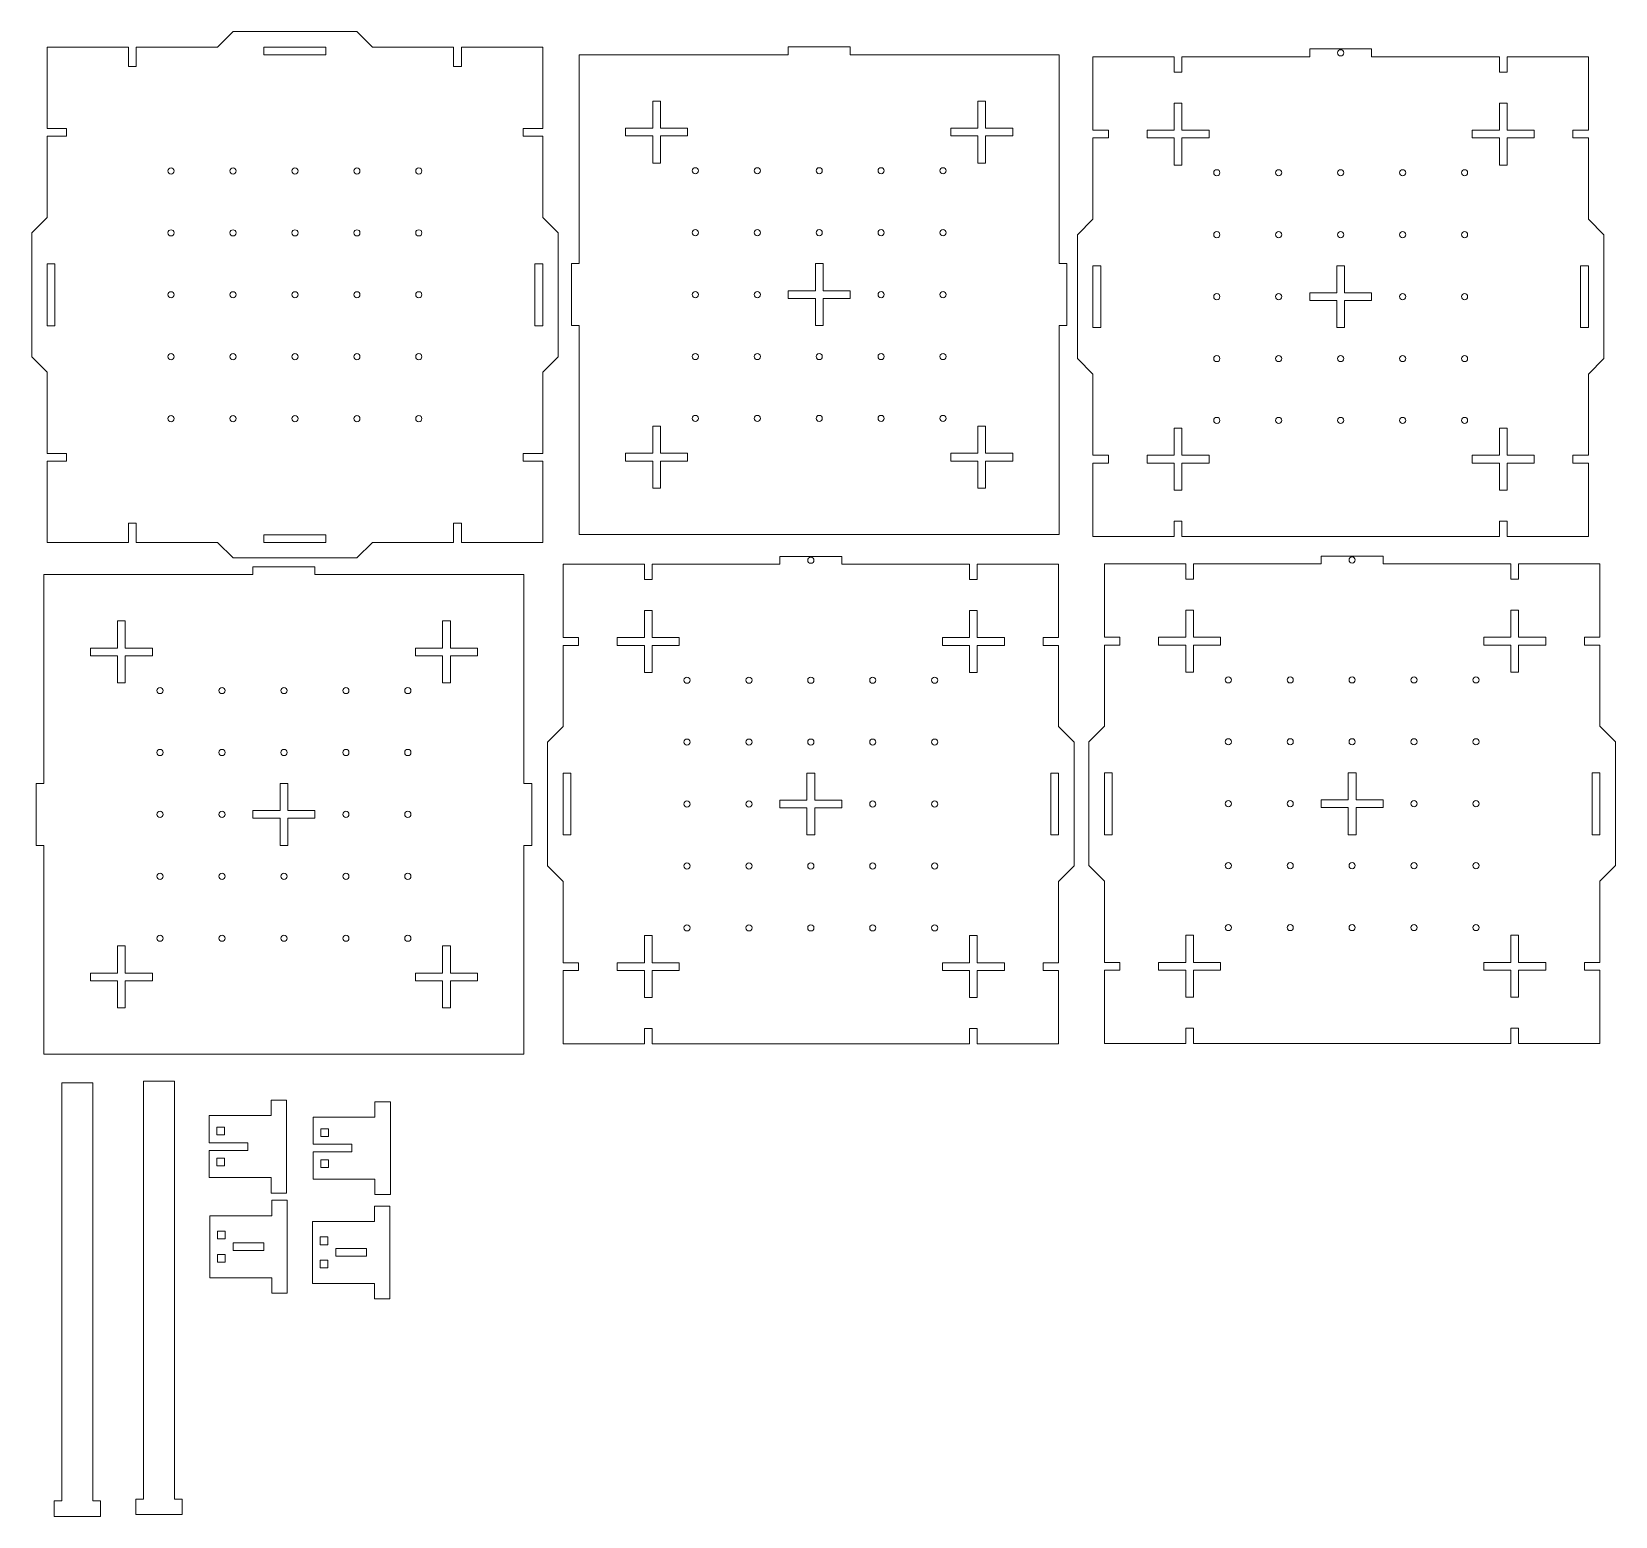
# Model space of a CAD drawing. Header units: millimetres. Extents: x 25 to 1047, y 229 to 1188.
import ezdxf

# ---------------------------------------------------------------- set-up
doc = ezdxf.new("R2010")
doc.units = ezdxf.units.MM
doc.layers.add('VISIBLE', color=7, linetype='Continuous', lineweight=0)

msp = doc.modelspace()

# ---------------------------------------------------------------- linework, layer by layer
at = {"layer": 'VISIBLE'}
for p, q in [((144.7, 1177.7), (154.7, 1187.7)), ((154.7, 1187.7), (234.7, 1187.7)), ((234.7, 1187.7), (244.7, 1177.7)), ((34.7, 1177.7), (87.2, 1177.7)), ((34.7, 1125.2), (34.7, 1177.7)), ((87.2, 1165.1), (87.2, 1177.7)), ((92.2, 1177.7), (92.2, 1165.1)), ((92.2, 1177.7), (144.7, 1177.7)), ((174.7, 1172.7), (174.7, 1177.7)), ((214.7, 1177.7), (174.7, 1177.7)), ((214.7, 1177.7), (214.7, 1172.7)), ((244.7, 1177.7), (297.2, 1177.7)), ((297.2, 1165.1), (297.2, 1177.7)), ((302.2, 1177.7), (354.7, 1177.7)), ((302.2, 1177.7), (302.2, 1165.1)), ((354.7, 1177.7), (354.7, 1125.2)), ((513.3, 1177.8), (553.3, 1177.8)), ((513.3, 1172.8), (513.3, 1177.8)), ((553.3, 1177.8), (553.3, 1172.8)), ((850.1, 1171.5), (850.1, 1176.5)), ((850.1, 1176.5), (890.1, 1176.5)), ((890.1, 1176.5), (890.1, 1171.5)), ((214.7, 1172.7), (174.7, 1172.7)), ((378.3, 1037.8), (378.3, 1172.8)), ((378.3, 1172.8), (513.3, 1172.8)), ((553.3, 1172.8), (688.3, 1172.8)), ((688.3, 1172.8), (688.3, 1037.8)), ((710.1, 1171.5), (762.6, 1171.5)), ((710.1, 1124), (710.1, 1171.5)), ((762.6, 1161.5), (762.6, 1171.5)), ((767.6, 1171.5), (767.6, 1161.5)), ((767.6, 1171.5), (850.1, 1171.5)), ((890.1, 1171.5), (972.6, 1171.5)), ((972.6, 1161.5), (972.6, 1171.5)), ((977.6, 1171.5), (977.6, 1161.5)), ((977.6, 1171.5), (1030.1, 1171.5)), ((1030.1, 1171.5), (1030.1, 1124)), ((92.2, 1165.1), (87.2, 1165.1)), ((302.2, 1165.1), (297.2, 1165.1)), ((767.6, 1161.5), (762.6, 1161.5)), ((977.6, 1161.5), (972.6, 1161.5)), ((425.8, 1142.8), (430.8, 1142.8)), ((425.8, 1125.3), (425.8, 1142.8)), ((430.8, 1142.8), (430.8, 1125.3)), ((635.8, 1142.8), (640.8, 1142.8)), ((635.8, 1125.3), (635.8, 1142.8)), ((640.8, 1142.8), (640.8, 1125.3)), ((762.6, 1124), (762.6, 1141.5)), ((762.6, 1141.5), (767.6, 1141.5)), ((767.6, 1141.5), (767.6, 1124)), ((972.6, 1124), (972.6, 1141.5)), ((972.6, 1141.5), (977.6, 1141.5)), ((977.6, 1141.5), (977.6, 1124)), ((34.7, 1125.2), (47.2, 1125.2)), ((47.2, 1125.2), (47.2, 1120.2)), ((342.1, 1120.2), (342.1, 1125.2)), ((342.1, 1125.2), (354.7, 1125.2)), ((408.3, 1125.3), (425.8, 1125.3)), ((408.3, 1120.3), (408.3, 1125.3)), ((430.8, 1125.3), (448.3, 1125.3)), ((448.3, 1125.3), (448.3, 1120.3)), ((618.3, 1125.3), (635.8, 1125.3)), ((618.3, 1120.3), (618.3, 1125.3)), ((640.8, 1125.3), (658.3, 1125.3)), ((658.3, 1125.3), (658.3, 1120.3)), ((47.2, 1120.2), (34.7, 1120.2)), ((34.7, 1067.7), (34.7, 1120.2)), ((354.7, 1120.2), (342.1, 1120.2)), ((354.7, 1120.2), (354.7, 1067.7)), ((425.8, 1120.3), (408.3, 1120.3)), ((425.8, 1102.8), (425.8, 1120.3)), ((448.3, 1120.3), (430.8, 1120.3)), ((430.8, 1120.3), (430.8, 1102.8)), ((635.8, 1120.3), (618.3, 1120.3)), ((635.8, 1102.8), (635.8, 1120.3)), ((658.3, 1120.3), (640.8, 1120.3)), ((640.8, 1120.3), (640.8, 1102.8)), ((710.1, 1124), (720.1, 1124)), ((710.1, 1066.5), (710.1, 1119)), ((720.1, 1119), (710.1, 1119)), ((720.1, 1124), (720.1, 1119)), ((745.1, 1124), (762.6, 1124)), ((745.1, 1119), (745.1, 1124)), ((762.6, 1119), (745.1, 1119)), ((762.6, 1101.5), (762.6, 1119)), ((767.6, 1124), (785.1, 1124)), ((767.6, 1119), (767.6, 1101.5)), ((785.1, 1119), (767.6, 1119)), ((785.1, 1124), (785.1, 1119)), ((955.1, 1124), (972.6, 1124)), ((955.1, 1119), (955.1, 1124)), ((972.6, 1119), (955.1, 1119)), ((972.6, 1101.5), (972.6, 1119)), ((977.6, 1124), (995.1, 1124)), ((995.1, 1119), (977.6, 1119)), ((977.6, 1119), (977.6, 1101.5)), ((995.1, 1124), (995.1, 1119)), ((1020.1, 1124), (1030.1, 1124)), ((1020.1, 1119), (1020.1, 1124)), ((1030.1, 1119), (1020.1, 1119)), ((1030.1, 1119), (1030.1, 1066.5)), ((430.8, 1102.8), (425.8, 1102.8)), ((640.8, 1102.8), (635.8, 1102.8)), ((767.6, 1101.5), (762.6, 1101.5)), ((977.6, 1101.5), (972.6, 1101.5)), ((24.7, 1057.7), (34.7, 1067.7)), ((354.7, 1067.7), (364.7, 1057.7)), ((700.1, 1056.5), (710.1, 1066.5)), ((1030.1, 1066.5), (1040.1, 1056.5)), ((24.7, 977.7), (24.7, 1057.7)), ((364.7, 977.7), (364.7, 1057.7)), ((700.1, 1056.5), (700.1, 976.5)), ((1040.1, 1056.5), (1040.1, 976.5)), ((34.7, 1037.7), (39.7, 1037.7)), ((34.7, 1037.7), (34.7, 997.7)), ((39.7, 1037.7), (39.7, 997.7)), ((349.7, 997.7), (349.7, 1037.7)), ((349.7, 1037.7), (354.7, 1037.7)), ((354.7, 1037.7), (354.7, 997.7)), ((373.3, 1037.8), (378.3, 1037.8)), ((373.3, 997.8), (373.3, 1037.8)), ((530.8, 1037.8), (535.8, 1037.8)), ((530.8, 1020.3), (530.8, 1037.8)), ((535.8, 1037.8), (535.8, 1020.3)), ((688.3, 1037.8), (693.3, 1037.8)), ((693.3, 1037.8), (693.3, 997.8)), ((710.1, 1036.5), (715.1, 1036.5)), ((710.1, 996.5), (710.1, 1036.5)), ((715.1, 1036.5), (715.1, 996.5)), ((867.6, 1036.5), (872.6, 1036.5)), ((867.6, 1019), (867.6, 1036.5)), ((872.6, 1036.5), (872.6, 1019)), ((1025.1, 996.5), (1025.1, 1036.5)), ((1025.1, 1036.5), (1030.1, 1036.5)), ((1030.1, 996.5), (1030.1, 1036.5)), ((513.3, 1015.3), (513.3, 1020.3)), ((513.3, 1020.3), (530.8, 1020.3)), ((530.8, 1015.3), (513.3, 1015.3)), ((530.8, 997.8), (530.8, 1015.3)), ((535.8, 1020.3), (553.3, 1020.3)), ((553.3, 1015.3), (535.8, 1015.3)), ((535.8, 1015.3), (535.8, 997.8)), ((553.3, 1020.3), (553.3, 1015.3)), ((850.1, 1019), (867.6, 1019)), ((850.1, 1014), (850.1, 1019)), ((867.6, 1014), (850.1, 1014)), ((867.6, 996.5), (867.6, 1014)), ((872.6, 1019), (890.1, 1019)), ((872.6, 1014), (872.6, 996.5)), ((890.1, 1014), (872.6, 1014)), ((890.1, 1019), (890.1, 1014)), ((39.7, 997.7), (34.7, 997.7)), ((354.7, 997.7), (349.7, 997.7)), ((378.3, 997.8), (373.3, 997.8)), ((378.3, 862.8), (378.3, 997.8)), ((535.8, 997.8), (530.8, 997.8)), ((688.3, 997.8), (688.3, 862.8)), ((693.3, 997.8), (688.3, 997.8)), ((715.1, 996.5), (710.1, 996.5)), ((872.6, 996.5), (867.6, 996.5)), ((1030.1, 996.5), (1025.1, 996.5)), ((34.7, 967.7), (24.7, 977.7)), ((364.7, 977.7), (354.7, 967.7)), ((710.1, 966.5), (700.1, 976.5)), ((1040.1, 976.5), (1030.1, 966.5)), ((34.7, 915.2), (34.7, 967.7)), ((354.7, 967.7), (354.7, 915.2)), ((710.1, 914), (710.1, 966.5)), ((1030.1, 966.5), (1030.1, 914)), ((425.8, 932.8), (430.8, 932.8)), ((425.8, 915.3), (425.8, 932.8)), ((430.8, 932.8), (430.8, 915.3)), ((635.8, 932.8), (640.8, 932.8)), ((635.8, 915.3), (635.8, 932.8)), ((640.8, 932.8), (640.8, 915.3)), ((762.6, 914), (762.6, 931.5)), ((762.6, 931.5), (767.6, 931.5)), ((767.6, 931.5), (767.6, 914)), ((972.6, 931.5), (977.6, 931.5)), ((972.6, 914), (972.6, 931.5)), ((977.6, 931.5), (977.6, 914)), ((34.7, 915.2), (47.2, 915.2)), ((47.2, 915.2), (47.2, 910.2)), ((342.1, 910.2), (342.1, 915.2)), ((342.1, 915.2), (354.7, 915.2)), ((408.3, 915.3), (425.8, 915.3)), ((408.3, 910.3), (408.3, 915.3)), ((430.8, 915.3), (448.3, 915.3)), ((448.3, 915.3), (448.3, 910.3)), ((618.3, 910.3), (618.3, 915.3)), ((618.3, 915.3), (635.8, 915.3)), ((640.8, 915.3), (658.3, 915.3)), ((658.3, 915.3), (658.3, 910.3)), ((710.1, 914), (720.1, 914)), ((720.1, 914), (720.1, 909)), ((745.1, 909), (745.1, 914)), ((745.1, 914), (762.6, 914)), ((767.6, 914), (785.1, 914)), ((785.1, 914), (785.1, 909)), ((955.1, 914), (972.6, 914)), ((955.1, 909), (955.1, 914)), ((977.6, 914), (995.1, 914)), ((995.1, 914), (995.1, 909)), ((1020.1, 909), (1020.1, 914)), ((1020.1, 914), (1030.1, 914)), ((47.2, 910.2), (34.7, 910.2)), ((34.7, 857.7), (34.7, 910.2)), ((354.7, 910.2), (342.1, 910.2)), ((354.7, 910.2), (354.7, 857.7)), ((425.8, 910.3), (408.3, 910.3)), ((425.8, 892.8), (425.8, 910.3)), ((448.3, 910.3), (430.8, 910.3)), ((430.8, 910.3), (430.8, 892.8)), ((635.8, 910.3), (618.3, 910.3)), ((635.8, 892.8), (635.8, 910.3)), ((640.8, 910.3), (640.8, 892.8)), ((658.3, 910.3), (640.8, 910.3)), ((710.1, 861.5), (710.1, 909)), ((720.1, 909), (710.1, 909)), ((762.6, 909), (745.1, 909)), ((762.6, 891.5), (762.6, 909)), ((767.6, 909), (767.6, 891.5)), ((785.1, 909), (767.6, 909)), ((972.6, 909), (955.1, 909)), ((972.6, 891.5), (972.6, 909)), ((977.6, 909), (977.6, 891.5)), ((995.1, 909), (977.6, 909)), ((1030.1, 909), (1020.1, 909)), ((1030.1, 909), (1030.1, 861.5)), ((430.8, 892.8), (425.8, 892.8)), ((640.8, 892.8), (635.8, 892.8)), ((767.6, 891.5), (762.6, 891.5)), ((977.6, 891.5), (972.6, 891.5)), ((87.2, 870.2), (92.2, 870.2)), ((87.2, 857.7), (87.2, 870.2)), ((92.2, 870.2), (92.2, 857.7)), ((297.2, 870.2), (302.2, 870.2)), ((297.2, 857.7), (297.2, 870.2)), ((302.2, 870.2), (302.2, 857.7)), ((762.6, 861.5), (762.6, 871.5)), ((762.6, 871.5), (767.6, 871.5)), ((767.6, 871.5), (767.6, 861.5)), ((972.6, 871.5), (977.6, 871.5)), ((972.6, 861.5), (972.6, 871.5)), ((977.6, 871.5), (977.6, 861.5)), ((174.7, 862.7), (214.7, 862.7)), ((174.7, 857.7), (174.7, 862.7)), ((214.7, 862.7), (214.7, 857.7)), ((688.3, 862.8), (378.3, 862.8)), ((762.6, 861.5), (710.1, 861.5)), ((972.6, 861.5), (767.6, 861.5)), ((1030.1, 861.5), (977.6, 861.5)), ((87.2, 857.7), (34.7, 857.7)), ((144.7, 857.7), (92.2, 857.7)), ((154.7, 847.7), (144.7, 857.7)), ((214.7, 857.7), (174.7, 857.7)), ((244.7, 857.7), (234.7, 847.7)), ((297.2, 857.7), (244.7, 857.7)), ((354.7, 857.7), (302.2, 857.7)), ((154.7, 847.7), (234.7, 847.7)), ((167.6, 842), (207.6, 842)), ((167.6, 837), (167.6, 842)), ((207.6, 842), (207.6, 837)), ((367.9, 843.7), (420.4, 843.7)), ((367.9, 796.2), (367.9, 843.7)), ((420.4, 833.7), (420.4, 843.7)), ((425.4, 843.7), (425.4, 833.7)), ((425.4, 843.7), (507.9, 843.7)), ((507.9, 843.7), (507.9, 848.7)), ((507.9, 848.7), (547.9, 848.7)), ((547.9, 848.7), (547.9, 843.7)), ((547.9, 843.7), (630.4, 843.7)), ((630.4, 833.7), (630.4, 843.7)), ((635.4, 843.7), (635.4, 833.7)), ((635.4, 843.7), (687.9, 843.7)), ((687.9, 843.7), (687.9, 796.2)), ((717.5, 843.9), (770, 843.9)), ((717.5, 796.4), (717.5, 843.9)), ((770, 833.9), (770, 843.9)), ((775, 843.9), (775, 833.9)), ((775, 843.9), (857.5, 843.9)), ((857.5, 843.9), (857.5, 848.9)), ((857.5, 848.9), (897.5, 848.9)), ((897.5, 848.9), (897.5, 843.9)), ((897.5, 843.9), (980, 843.9)), ((980, 833.9), (980, 843.9)), ((985, 843.9), (985, 833.9)), ((985, 843.9), (1037.5, 843.9)), ((1037.5, 843.9), (1037.5, 796.4)), ((32.6, 702), (32.6, 837)), ((32.6, 837), (167.6, 837)), ((207.6, 837), (342.6, 837)), ((342.6, 837), (342.6, 702)), ((425.4, 833.7), (420.4, 833.7)), ((635.4, 833.7), (630.4, 833.7)), ((775, 833.9), (770, 833.9)), ((985, 833.9), (980, 833.9)), ((420.4, 796.2), (420.4, 813.7)), ((420.4, 813.7), (425.4, 813.7)), ((425.4, 813.7), (425.4, 796.2)), ((630.4, 796.2), (630.4, 813.7)), ((630.4, 813.7), (635.4, 813.7)), ((635.4, 813.7), (635.4, 796.2)), ((770, 796.4), (770, 813.9)), ((770, 813.9), (775, 813.9)), ((775, 813.9), (775, 796.4)), ((980, 796.4), (980, 813.9)), ((980, 813.9), (985, 813.9)), ((985, 813.9), (985, 796.4)), ((80.1, 807), (85.1, 807)), ((80.1, 789.5), (80.1, 807)), ((85.1, 807), (85.1, 789.5)), ((290.1, 807), (295.1, 807)), ((290.1, 789.5), (290.1, 807)), ((295.1, 807), (295.1, 789.5)), ((62.6, 789.5), (80.1, 789.5)), ((62.6, 784.5), (62.6, 789.5)), ((85.1, 789.5), (102.6, 789.5)), ((102.6, 789.5), (102.6, 784.5)), ((272.6, 789.5), (290.1, 789.5)), ((272.6, 784.5), (272.6, 789.5)), ((295.1, 789.5), (312.6, 789.5)), ((312.6, 789.5), (312.6, 784.5)), ((367.9, 796.2), (377.9, 796.2)), ((367.9, 738.7), (367.9, 791.2)), ((377.9, 791.2), (367.9, 791.2)), ((377.9, 796.2), (377.9, 791.2)), ((402.9, 796.2), (420.4, 796.2)), ((402.9, 791.2), (402.9, 796.2)), ((420.4, 791.2), (402.9, 791.2)), ((420.4, 773.7), (420.4, 791.2)), ((425.4, 796.2), (442.9, 796.2)), ((425.4, 791.2), (425.4, 773.7)), ((442.9, 791.2), (425.4, 791.2)), ((442.9, 796.2), (442.9, 791.2)), ((612.9, 796.2), (630.4, 796.2)), ((612.9, 791.2), (612.9, 796.2)), ((630.4, 791.2), (612.9, 791.2)), ((630.4, 773.7), (630.4, 791.2)), ((635.4, 796.2), (652.9, 796.2)), ((652.9, 791.2), (635.4, 791.2)), ((635.4, 791.2), (635.4, 773.7)), ((652.9, 796.2), (652.9, 791.2)), ((677.9, 796.2), (687.9, 796.2)), ((677.9, 791.2), (677.9, 796.2)), ((687.9, 791.2), (677.9, 791.2)), ((687.9, 791.2), (687.9, 738.7)), ((717.5, 796.4), (727.5, 796.4)), ((717.5, 738.9), (717.5, 791.4)), ((727.5, 791.4), (717.5, 791.4)), ((727.5, 796.4), (727.5, 791.4)), ((752.5, 796.4), (770, 796.4)), ((752.5, 791.4), (752.5, 796.4)), ((770, 791.4), (752.5, 791.4)), ((770, 773.9), (770, 791.4)), ((775, 796.4), (792.5, 796.4)), ((775, 791.4), (775, 773.9)), ((792.5, 791.4), (775, 791.4)), ((792.5, 796.4), (792.5, 791.4)), ((962.5, 796.4), (980, 796.4)), ((962.5, 791.4), (962.5, 796.4)), ((980, 791.4), (962.5, 791.4)), ((980, 773.9), (980, 791.4)), ((985, 796.4), (1002.5, 796.4)), ((1002.5, 791.4), (985, 791.4)), ((985, 791.4), (985, 773.9)), ((1002.5, 796.4), (1002.5, 791.4)), ((1027.5, 796.4), (1037.5, 796.4)), ((1027.5, 791.4), (1027.5, 796.4)), ((1037.5, 791.4), (1027.5, 791.4)), ((1037.5, 791.4), (1037.5, 738.9)), ((80.1, 784.5), (62.6, 784.5)), ((80.1, 767), (80.1, 784.5)), ((102.6, 784.5), (85.1, 784.5)), ((85.1, 784.5), (85.1, 767)), ((290.1, 784.5), (272.6, 784.5)), ((290.1, 767), (290.1, 784.5)), ((312.6, 784.5), (295.1, 784.5)), ((295.1, 784.5), (295.1, 767)), ((425.4, 773.7), (420.4, 773.7)), ((635.4, 773.7), (630.4, 773.7)), ((775, 773.9), (770, 773.9)), ((985, 773.9), (980, 773.9)), ((85.1, 767), (80.1, 767)), ((295.1, 767), (290.1, 767)), ((357.9, 728.7), (367.9, 738.7)), ((687.9, 738.7), (697.9, 728.7)), ((707.5, 728.9), (717.5, 738.9)), ((1037.5, 738.9), (1047.5, 728.9)), ((357.9, 728.7), (357.9, 648.7)), ((697.9, 728.7), (697.9, 648.7)), ((707.5, 728.9), (707.5, 648.9)), ((1047.5, 728.9), (1047.5, 648.9)), ((367.9, 708.7), (372.9, 708.7)), ((367.9, 668.7), (367.9, 708.7)), ((372.9, 708.7), (372.9, 668.7)), ((525.4, 708.7), (530.4, 708.7)), ((525.4, 691.2), (525.4, 708.7)), ((530.4, 708.7), (530.4, 691.2)), ((682.9, 668.7), (682.9, 708.7)), ((682.9, 708.7), (687.9, 708.7)), ((687.9, 668.7), (687.9, 708.7)), ((717.5, 708.9), (722.5, 708.9)), ((717.5, 668.9), (717.5, 708.9)), ((722.5, 708.9), (722.5, 668.9)), ((875, 708.9), (880, 708.9)), ((875, 691.4), (875, 708.9)), ((880, 708.9), (880, 691.4)), ((1032.5, 668.9), (1032.5, 708.9)), ((1032.5, 708.9), (1037.5, 708.9)), ((1037.5, 668.9), (1037.5, 708.9)), ((27.6, 702), (32.6, 702)), ((27.6, 662), (27.6, 702)), ((185.1, 702), (190.1, 702)), ((185.1, 684.5), (185.1, 702)), ((190.1, 702), (190.1, 684.5)), ((342.6, 702), (347.6, 702)), ((347.6, 702), (347.6, 662)), ((507.9, 691.2), (525.4, 691.2)), ((507.9, 686.2), (507.9, 691.2)), ((525.4, 686.2), (507.9, 686.2)), ((525.4, 668.7), (525.4, 686.2)), ((530.4, 691.2), (547.9, 691.2)), ((530.4, 686.2), (530.4, 668.7)), ((547.9, 686.2), (530.4, 686.2)), ((547.9, 691.2), (547.9, 686.2)), ((857.5, 691.4), (875, 691.4)), ((857.5, 686.4), (857.5, 691.4)), ((875, 686.4), (857.5, 686.4)), ((875, 668.9), (875, 686.4)), ((880, 691.4), (897.5, 691.4)), ((880, 686.4), (880, 668.9)), ((897.5, 686.4), (880, 686.4)), ((897.5, 691.4), (897.5, 686.4)), ((167.6, 679.5), (167.6, 684.5)), ((167.6, 684.5), (185.1, 684.5)), ((185.1, 679.5), (167.6, 679.5)), ((185.1, 662), (185.1, 679.5)), ((190.1, 684.5), (207.6, 684.5)), ((207.6, 679.5), (190.1, 679.5)), ((190.1, 679.5), (190.1, 662)), ((207.6, 684.5), (207.6, 679.5)), ((372.9, 668.7), (367.9, 668.7)), ((530.4, 668.7), (525.4, 668.7)), ((687.9, 668.7), (682.9, 668.7)), ((722.5, 668.9), (717.5, 668.9)), ((880, 668.9), (875, 668.9)), ((1037.5, 668.9), (1032.5, 668.9)), ((32.6, 662), (27.6, 662)), ((32.6, 527), (32.6, 662)), ((190.1, 662), (185.1, 662)), ((342.6, 662), (342.6, 527)), ((347.6, 662), (342.6, 662)), ((367.9, 638.7), (357.9, 648.7)), ((697.9, 648.7), (687.9, 638.7)), ((717.5, 638.9), (707.5, 648.9)), ((1047.5, 648.9), (1037.5, 638.9)), ((367.9, 586.2), (367.9, 638.7)), ((687.9, 638.7), (687.9, 586.2)), ((717.5, 586.4), (717.5, 638.9)), ((1037.5, 638.9), (1037.5, 586.4)), ((420.4, 586.2), (420.4, 603.7)), ((420.4, 603.7), (425.4, 603.7)), ((425.4, 603.7), (425.4, 586.2)), ((630.4, 603.7), (635.4, 603.7)), ((630.4, 586.2), (630.4, 603.7)), ((635.4, 603.7), (635.4, 586.2)), ((770, 586.4), (770, 603.9)), ((770, 603.9), (775, 603.9)), ((775, 603.9), (775, 586.4)), ((980, 603.9), (985, 603.9)), ((980, 586.4), (980, 603.9)), ((985, 603.9), (985, 586.4)), ((80.1, 597), (85.1, 597)), ((80.1, 579.5), (80.1, 597)), ((85.1, 597), (85.1, 579.5)), ((290.1, 597), (295.1, 597)), ((290.1, 579.5), (290.1, 597)), ((295.1, 597), (295.1, 579.5)), ((367.9, 586.2), (377.9, 586.2)), ((377.9, 586.2), (377.9, 581.2)), ((402.9, 581.2), (402.9, 586.2)), ((402.9, 586.2), (420.4, 586.2)), ((425.4, 586.2), (442.9, 586.2)), ((442.9, 586.2), (442.9, 581.2)), ((612.9, 586.2), (630.4, 586.2)), ((612.9, 581.2), (612.9, 586.2)), ((635.4, 586.2), (652.9, 586.2)), ((652.9, 586.2), (652.9, 581.2)), ((677.9, 581.2), (677.9, 586.2)), ((677.9, 586.2), (687.9, 586.2)), ((717.5, 586.4), (727.5, 586.4)), ((727.5, 586.4), (727.5, 581.4)), ((752.5, 581.4), (752.5, 586.4)), ((752.5, 586.4), (770, 586.4)), ((775, 586.4), (792.5, 586.4)), ((792.5, 586.4), (792.5, 581.4)), ((962.5, 586.4), (980, 586.4)), ((962.5, 581.4), (962.5, 586.4)), ((985, 586.4), (1002.5, 586.4)), ((1002.5, 586.4), (1002.5, 581.4)), ((1027.5, 581.4), (1027.5, 586.4)), ((1027.5, 586.4), (1037.5, 586.4)), ((62.6, 579.5), (80.1, 579.5)), ((62.6, 574.5), (62.6, 579.5)), ((80.1, 574.5), (62.6, 574.5)), ((80.1, 557), (80.1, 574.5)), ((85.1, 579.5), (102.6, 579.5)), ((102.6, 574.5), (85.1, 574.5)), ((85.1, 574.5), (85.1, 557)), ((102.6, 579.5), (102.6, 574.5)), ((272.6, 574.5), (272.6, 579.5)), ((272.6, 579.5), (290.1, 579.5)), ((290.1, 574.5), (272.6, 574.5)), ((290.1, 557), (290.1, 574.5)), ((295.1, 579.5), (312.6, 579.5)), ((295.1, 574.5), (295.1, 557)), ((312.6, 574.5), (295.1, 574.5)), ((312.6, 579.5), (312.6, 574.5)), ((367.9, 533.7), (367.9, 581.2)), ((377.9, 581.2), (367.9, 581.2)), ((420.4, 581.2), (402.9, 581.2)), ((420.4, 563.7), (420.4, 581.2)), ((425.4, 581.2), (425.4, 563.7)), ((442.9, 581.2), (425.4, 581.2)), ((630.4, 581.2), (612.9, 581.2)), ((630.4, 563.7), (630.4, 581.2)), ((635.4, 581.2), (635.4, 563.7)), ((652.9, 581.2), (635.4, 581.2)), ((687.9, 581.2), (677.9, 581.2)), ((687.9, 581.2), (687.9, 533.7)), ((717.5, 533.9), (717.5, 581.4)), ((727.5, 581.4), (717.5, 581.4)), ((770, 581.4), (752.5, 581.4)), ((770, 563.9), (770, 581.4)), ((775, 581.4), (775, 563.9)), ((792.5, 581.4), (775, 581.4)), ((980, 581.4), (962.5, 581.4)), ((980, 563.9), (980, 581.4)), ((985, 581.4), (985, 563.9)), ((1002.5, 581.4), (985, 581.4)), ((1037.5, 581.4), (1027.5, 581.4)), ((1037.5, 581.4), (1037.5, 533.9)), ((425.4, 563.7), (420.4, 563.7)), ((635.4, 563.7), (630.4, 563.7)), ((775, 563.9), (770, 563.9)), ((985, 563.9), (980, 563.9)), ((85.1, 557), (80.1, 557)), ((295.1, 557), (290.1, 557)), ((420.4, 533.7), (420.4, 543.7)), ((420.4, 543.7), (425.4, 543.7)), ((425.4, 543.7), (425.4, 533.7)), ((630.4, 543.7), (635.4, 543.7)), ((630.4, 533.7), (630.4, 543.7)), ((635.4, 543.7), (635.4, 533.7)), ((770, 533.9), (770, 543.9)), ((770, 543.9), (775, 543.9)), ((775, 543.9), (775, 533.9)), ((980, 543.9), (985, 543.9)), ((980, 533.9), (980, 543.9)), ((985, 543.9), (985, 533.9)), ((420.4, 533.7), (367.9, 533.7)), ((630.4, 533.7), (425.4, 533.7)), ((687.9, 533.7), (635.4, 533.7)), ((770, 533.9), (717.5, 533.9)), ((980, 533.9), (775, 533.9)), ((1037.5, 533.9), (985, 533.9)), ((342.6, 527), (32.6, 527)), ((44.1, 238.5), (44.1, 508.5)), ((44.1, 508.5), (64.1, 508.5)), ((64.1, 508.5), (64.1, 238.5)), ((96.9, 239.7), (96.9, 509.7)), ((96.9, 509.7), (116.9, 509.7)), ((116.9, 509.7), (116.9, 239.7)), ((179.3, 487.4), (179.3, 497.4)), ((179.3, 497.4), (189.3, 497.4)), ((189.3, 497.4), (189.3, 437.4)), ((246.4, 486.4), (246.4, 496.4)), ((246.4, 496.4), (256.4, 496.4)), ((256.4, 496.4), (256.4, 436.4)), ((139.3, 487.4), (179.3, 487.4)), ((139.3, 469.9), (139.3, 487.4)), ((206.4, 486.4), (246.4, 486.4)), ((206.4, 468.9), (206.4, 486.4)), ((144.3, 479.9), (149.3, 479.9)), ((144.3, 474.9), (144.3, 479.9)), ((149.3, 474.9), (144.3, 474.9)), ((149.3, 479.9), (149.3, 474.9)), ((211.4, 478.9), (216.4, 478.9)), ((211.4, 473.9), (211.4, 478.9)), ((216.4, 473.9), (211.4, 473.9)), ((216.4, 478.9), (216.4, 473.9)), ((139.3, 469.9), (164.3, 469.9)), ((139.3, 447.4), (139.3, 464.9)), ((164.3, 464.9), (139.3, 464.9)), ((164.3, 469.9), (164.3, 464.9)), ((206.4, 468.9), (231.4, 468.9)), ((206.4, 446.4), (206.4, 463.9)), ((231.4, 463.9), (206.4, 463.9)), ((231.4, 468.9), (231.4, 463.9)), ((144.3, 454.9), (144.3, 459.9)), ((144.3, 459.9), (149.3, 459.9)), ((149.3, 454.9), (144.3, 454.9)), ((149.3, 459.9), (149.3, 454.9)), ((211.4, 453.9), (211.4, 458.9)), ((211.4, 458.9), (216.4, 458.9)), ((216.4, 453.9), (211.4, 453.9)), ((216.4, 458.9), (216.4, 453.9)), ((179.3, 447.4), (139.3, 447.4)), ((179.3, 447.4), (179.3, 437.4)), ((246.4, 446.4), (206.4, 446.4)), ((246.4, 446.4), (246.4, 436.4)), ((179.3, 437.4), (189.3, 437.4)), ((179.7, 432.7), (189.7, 432.7)), ((179.7, 422.7), (179.7, 432.7)), ((189.7, 432.7), (189.7, 372.7)), ((246.4, 436.4), (256.4, 436.4)), ((139.7, 422.7), (179.7, 422.7)), ((139.7, 382.7), (139.7, 422.7)), ((246, 429), (256, 429)), ((246, 419), (246, 429)), ((256, 429), (256, 369)), ((144.7, 412.7), (149.7, 412.7)), ((144.7, 407.7), (144.7, 412.7)), ((149.7, 412.7), (149.7, 407.7)), ((206, 419), (246, 419)), ((206, 379), (206, 419)), ((149.7, 407.7), (144.7, 407.7)), ((154.7, 400.2), (154.7, 405.2)), ((154.7, 405.2), (174.7, 405.2)), ((174.7, 400.2), (154.7, 400.2)), ((174.7, 405.2), (174.7, 400.2)), ((211, 409), (216, 409)), ((211, 404), (211, 409)), ((216, 404), (211, 404)), ((216, 409), (216, 404)), ((221, 396.5), (221, 401.5)), ((221, 401.5), (241, 401.5)), ((241, 401.5), (241, 396.5)), ((144.7, 397.7), (149.7, 397.7)), ((144.7, 392.7), (144.7, 397.7)), ((149.7, 392.7), (144.7, 392.7)), ((149.7, 397.7), (149.7, 392.7)), ((211, 394), (216, 394)), ((211, 389), (211, 394)), ((216, 389), (211, 389)), ((216, 394), (216, 389)), ((241, 396.5), (221, 396.5)), ((179.7, 382.7), (139.7, 382.7)), ((179.7, 382.7), (179.7, 372.7)), ((246, 379), (206, 379)), ((246, 379), (246, 369)), ((179.7, 372.7), (189.7, 372.7)), ((246, 369), (256, 369)), ((39.1, 238.5), (44.1, 238.5)), ((39.1, 228.5), (39.1, 238.5)), ((64.1, 238.5), (69.1, 238.5)), ((69.1, 238.5), (69.1, 228.5)), ((91.9, 239.7), (96.9, 239.7)), ((91.9, 229.7), (91.9, 239.7)), ((116.9, 239.7), (121.9, 239.7)), ((121.9, 239.7), (121.9, 229.7)), ((69.1, 228.5), (39.1, 228.5)), ((121.9, 229.7), (91.9, 229.7))]:
    msp.add_line(p, q, dxfattribs=at)
for centre in [(870.1, 1174), (114.7, 1097.7), (154.7, 1097.7), (194.7, 1097.7), (234.7, 1097.7), (274.7, 1097.7), (453.3, 1097.8), (493.3, 1097.8), (533.3, 1097.8), (573.3, 1097.8), (613.3, 1097.8), (790.1, 1096.5), (830.1, 1096.5), (870.1, 1096.5), (910.1, 1096.5), (950.1, 1096.5), (114.7, 1057.7), (154.7, 1057.7), (194.7, 1057.7), (234.7, 1057.7), (274.7, 1057.7), (453.3, 1057.8), (493.3, 1057.8), (533.3, 1057.8), (573.3, 1057.8), (613.3, 1057.8), (790.1, 1056.5), (830.1, 1056.5), (870.1, 1056.5), (910.1, 1056.5), (950.1, 1056.5), (114.7, 1017.7), (154.7, 1017.7), (194.7, 1017.7), (234.7, 1017.7), (274.7, 1017.7), (453.3, 1017.8), (493.3, 1017.8), (573.3, 1017.8), (613.3, 1017.8), (790.1, 1016.5), (830.1, 1016.5), (910.1, 1016.5), (950.1, 1016.5), (114.7, 977.7), (154.7, 977.7), (194.7, 977.7), (234.7, 977.7), (274.7, 977.7), (453.3, 977.8), (493.3, 977.8), (533.3, 977.8), (573.3, 977.8), (613.3, 977.8), (790.1, 976.5), (830.1, 976.5), (870.1, 976.5), (910.1, 976.5), (950.1, 976.5), (114.7, 937.7), (154.7, 937.7), (194.7, 937.7), (234.7, 937.7), (274.7, 937.7), (453.3, 937.8), (493.3, 937.8), (533.3, 937.8), (573.3, 937.8), (613.3, 937.8), (790.1, 936.5), (830.1, 936.5), (870.1, 936.5), (910.1, 936.5), (950.1, 936.5), (527.9, 846.2), (877.5, 846.4), (447.9, 768.7), (487.9, 768.7), (527.9, 768.7), (567.9, 768.7), (607.9, 768.7), (797.5, 768.9), (837.5, 768.9), (877.5, 768.9), (917.5, 768.9), (957.5, 768.9), (107.6, 762), (147.6, 762), (187.6, 762), (227.6, 762), (267.6, 762), (447.9, 728.7), (487.9, 728.7), (527.9, 728.7), (567.9, 728.7), (607.9, 728.7), (797.5, 728.9), (837.5, 728.9), (877.5, 728.9), (917.5, 728.9), (957.5, 728.9), (107.6, 722), (147.6, 722), (187.6, 722), (227.6, 722), (267.6, 722), (447.9, 688.7), (487.9, 688.7), (567.9, 688.7), (607.9, 688.7), (797.5, 688.9), (837.5, 688.9), (917.5, 688.9), (957.5, 688.9), (107.6, 682), (147.6, 682), (227.6, 682), (267.6, 682), (447.9, 648.7), (487.9, 648.7), (527.9, 648.7), (567.9, 648.7), (607.9, 648.7), (797.5, 648.9), (837.5, 648.9), (877.5, 648.9), (917.5, 648.9), (957.5, 648.9), (107.6, 642), (147.6, 642), (187.6, 642), (227.6, 642), (267.6, 642), (107.6, 602), (147.6, 602), (187.6, 602), (227.6, 602), (267.6, 602), (447.9, 608.7), (487.9, 608.7), (527.9, 608.7), (567.9, 608.7), (607.9, 608.7), (797.5, 608.9), (837.5, 608.9), (877.5, 608.9), (917.5, 608.9), (957.5, 608.9)]:
    msp.add_circle(centre, 2, dxfattribs=at)

doc.saveas('drawing.dxf')
